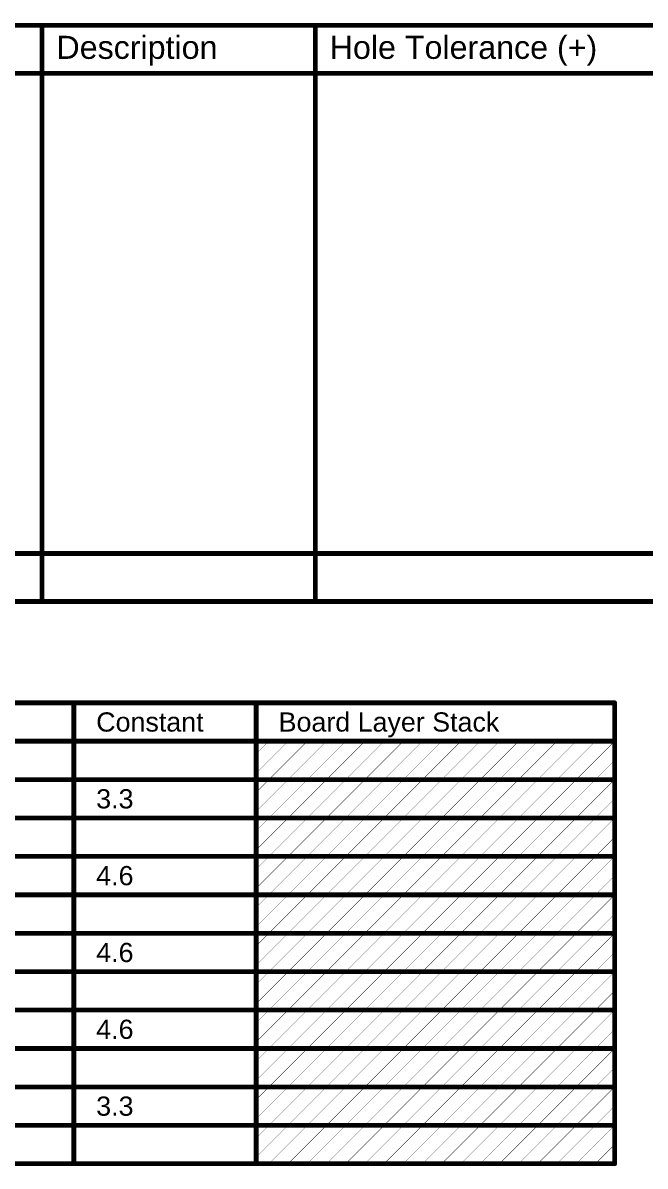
# Model space of a CAD drawing. Header units: millimetres. Extents: x -16 to 330, y -45 to 150.
# Drawn here: x 176 to 225.4, y 59.2 to 149.9 of the extents above; entities that cross this region are included whole.
import ezdxf

# ---------------------------------------------------------------- set-up
doc = ezdxf.new("R2010")
doc.units = ezdxf.units.MM
doc.layers.add('DrillDrawing', color=1, linetype='Continuous')
doc.layers.add('Mechanical3', color=76, linetype='Continuous')
doc.styles.add('Arial', font='arial.ttf', dxfattribs={"height": 0.2})

msp = doc.modelspace()

# ---------------------------------------------------------------- linework, layer by layer
at = {"layer": 'DrillDrawing', "const_width": 0.381}
for points in [[(-4.178, 149.732), (330.297, 149.732)], [(177.56, 104.012), (177.56, 149.732)], [(199.245, 104.012), (199.245, 149.732)], [(-4.178, 145.922), (330.297, 145.922)], [(-4.178, 107.822), (330.297, 107.822)], [(-4.178, 104.012), (330.297, 104.012)]]:
    msp.add_lwpolyline(points, dxfattribs=at)
at = {"layer": 'DrillDrawing', "const_width": 0.191}
for points in [[(177.465, 149.732, 1), (177.655, 149.732, 1)], [(199.15, 149.732, 1), (199.341, 149.732, 1)], [(177.465, 104.012, 1), (177.655, 104.012, 1)], [(199.15, 104.012, 1), (199.341, 104.012, 1)]]:
    msp.add_lwpolyline(points, format="xyb", close=True, dxfattribs=at)
at = {"layer": 'Mechanical3'}
for points, const_width in [([(107.709, 95.972), (222.994, 95.972)], 0.381), ([(180.08, 59.396), (180.08, 95.972)], 0.381), ([(194.554, 59.396), (194.554, 95.972)], 0.381), ([(222.994, 59.396), (222.994, 95.972)], 0.381), ([(107.709, 92.924), (222.994, 92.924)], 0.381), ([(194.554, 90.392), (197.086, 92.924)], 0.0254), ([(194.554, 91.916), (195.562, 92.924)], 0.0254), ([(195.562, 89.876), (198.61, 92.924)], 0.0254), ([(197.086, 89.876), (200.134, 92.924)], 0.0254), ([(198.61, 89.876), (201.658, 92.924)], 0.0254), ([(200.134, 89.876), (203.182, 92.924)], 0.0254), ([(201.658, 89.876), (204.706, 92.924)], 0.0254), ([(203.182, 89.876), (206.23, 92.924)], 0.0254), ([(204.706, 89.876), (207.754, 92.924)], 0.0254), ([(206.23, 89.876), (209.278, 92.924)], 0.0254), ([(207.754, 89.876), (210.802, 92.924)], 0.0254), ([(209.278, 89.876), (212.326, 92.924)], 0.0254), ([(210.802, 89.876), (213.85, 92.924)], 0.0254), ([(212.326, 89.876), (215.374, 92.924)], 0.0254), ([(213.85, 89.876), (216.898, 92.924)], 0.0254), ([(215.374, 89.876), (218.422, 92.924)], 0.0254), ([(216.898, 89.876), (219.946, 92.924)], 0.0254), ([(218.422, 89.876), (221.47, 92.924)], 0.0254), ([(219.946, 89.876), (222.994, 92.924)], 0.0254), ([(221.47, 89.876), (222.994, 91.4)], 0.0254), ([(163.574, 89.876), (180.08, 89.876)], 0.381), ([(180.08, 89.876), (194.554, 89.876)], 0.381), ([(194.554, 89.876), (222.994, 89.876)], 0.381), ([(194.554, 87.344), (197.086, 89.876)], 0.0254), ([(194.554, 88.868), (195.562, 89.876)], 0.0254), ([(195.562, 86.828), (198.61, 89.876)], 0.0254), ([(197.086, 86.828), (200.134, 89.876)], 0.0254), ([(198.61, 86.828), (201.658, 89.876)], 0.0254), ([(200.134, 86.828), (203.182, 89.876)], 0.0254), ([(201.658, 86.828), (204.706, 89.876)], 0.0254), ([(203.182, 86.828), (206.23, 89.876)], 0.0254), ([(204.706, 86.828), (207.754, 89.876)], 0.0254), ([(206.23, 86.828), (209.278, 89.876)], 0.0254), ([(207.754, 86.828), (210.802, 89.876)], 0.0254), ([(209.278, 86.828), (212.326, 89.876)], 0.0254), ([(210.802, 86.828), (213.85, 89.876)], 0.0254), ([(212.326, 86.828), (215.374, 89.876)], 0.0254), ([(213.85, 86.828), (216.898, 89.876)], 0.0254), ([(215.374, 86.828), (218.422, 89.876)], 0.0254), ([(216.898, 86.828), (219.946, 89.876)], 0.0254), ([(218.422, 86.828), (221.47, 89.876)], 0.0254), ([(219.946, 86.828), (222.994, 89.876)], 0.0254), ([(221.47, 86.828), (222.994, 88.352)], 0.0254), ([(163.574, 86.828), (180.08, 86.828)], 0.381), ([(180.08, 86.828), (194.554, 86.828)], 0.381), ([(194.554, 86.828), (222.994, 86.828)], 0.381), ([(194.554, 84.296), (197.086, 86.828)], 0.0254), ([(194.554, 85.82), (195.562, 86.828)], 0.0254), ([(195.562, 83.78), (198.61, 86.828)], 0.0254), ([(197.086, 83.78), (200.134, 86.828)], 0.0254), ([(198.61, 83.78), (201.658, 86.828)], 0.0254), ([(200.134, 83.78), (203.182, 86.828)], 0.0254), ([(201.658, 83.78), (204.706, 86.828)], 0.0254), ([(203.182, 83.78), (206.23, 86.828)], 0.0254), ([(204.706, 83.78), (207.754, 86.828)], 0.0254), ([(206.23, 83.78), (209.278, 86.828)], 0.0254), ([(207.754, 83.78), (210.802, 86.828)], 0.0254), ([(209.278, 83.78), (212.326, 86.828)], 0.0254), ([(210.802, 83.78), (213.85, 86.828)], 0.0254), ([(212.326, 83.78), (215.374, 86.828)], 0.0254), ([(213.85, 83.78), (216.898, 86.828)], 0.0254), ([(215.374, 83.78), (218.422, 86.828)], 0.0254), ([(216.898, 83.78), (219.946, 86.828)], 0.0254), ([(218.422, 83.78), (221.47, 86.828)], 0.0254), ([(219.946, 83.78), (222.994, 86.828)], 0.0254), ([(221.47, 83.78), (222.994, 85.304)], 0.0254), ([(163.574, 83.78), (180.08, 83.78)], 0.381), ([(180.08, 83.78), (194.554, 83.78)], 0.381), ([(194.554, 83.78), (222.994, 83.78)], 0.381), ([(194.554, 81.248), (197.086, 83.78)], 0.0254), ([(194.554, 82.772), (195.562, 83.78)], 0.0254), ([(195.562, 80.732), (198.61, 83.78)], 0.0254), ([(197.086, 80.732), (200.134, 83.78)], 0.0254), ([(198.61, 80.732), (201.658, 83.78)], 0.0254), ([(200.134, 80.732), (203.182, 83.78)], 0.0254), ([(201.658, 80.732), (204.706, 83.78)], 0.0254), ([(203.182, 80.732), (206.23, 83.78)], 0.0254), ([(204.706, 80.732), (207.754, 83.78)], 0.0254), ([(206.23, 80.732), (209.278, 83.78)], 0.0254), ([(207.754, 80.732), (210.802, 83.78)], 0.0254), ([(209.278, 80.732), (212.326, 83.78)], 0.0254), ([(210.802, 80.732), (213.85, 83.78)], 0.0254), ([(212.326, 80.732), (215.374, 83.78)], 0.0254), ([(213.85, 80.732), (216.898, 83.78)], 0.0254), ([(215.374, 80.732), (218.422, 83.78)], 0.0254), ([(216.898, 80.732), (219.946, 83.78)], 0.0254), ([(218.422, 80.732), (221.47, 83.78)], 0.0254), ([(219.946, 80.732), (222.994, 83.78)], 0.0254), ([(221.47, 80.732), (222.994, 82.256)], 0.0254), ([(163.574, 80.732), (180.08, 80.732)], 0.381), ([(180.08, 80.732), (194.554, 80.732)], 0.381), ([(194.554, 80.732), (222.994, 80.732)], 0.381), ([(194.554, 78.2), (197.086, 80.732)], 0.0254), ([(194.554, 79.724), (195.562, 80.732)], 0.0254), ([(195.562, 77.684), (198.61, 80.732)], 0.0254), ([(197.086, 77.684), (200.134, 80.732)], 0.0254), ([(198.61, 77.684), (201.658, 80.732)], 0.0254), ([(200.134, 77.684), (203.182, 80.732)], 0.0254), ([(201.658, 77.684), (204.706, 80.732)], 0.0254), ([(203.182, 77.684), (206.23, 80.732)], 0.0254), ([(204.706, 77.684), (207.754, 80.732)], 0.0254), ([(206.23, 77.684), (209.278, 80.732)], 0.0254), ([(207.754, 77.684), (210.802, 80.732)], 0.0254), ([(209.278, 77.684), (212.326, 80.732)], 0.0254), ([(210.802, 77.684), (213.85, 80.732)], 0.0254), ([(212.326, 77.684), (215.374, 80.732)], 0.0254), ([(213.85, 77.684), (216.898, 80.732)], 0.0254), ([(215.374, 77.684), (218.422, 80.732)], 0.0254), ([(216.898, 77.684), (219.946, 80.732)], 0.0254), ([(218.422, 77.684), (221.47, 80.732)], 0.0254), ([(219.946, 77.684), (222.994, 80.732)], 0.0254), ([(221.47, 77.684), (222.994, 79.208)], 0.0254), ([(163.574, 77.684), (180.08, 77.684)], 0.381), ([(180.08, 77.684), (194.554, 77.684)], 0.381), ([(194.554, 77.684), (222.994, 77.684)], 0.381), ([(194.554, 75.152), (197.086, 77.684)], 0.0254), ([(194.554, 76.676), (195.562, 77.684)], 0.0254), ([(195.562, 74.636), (198.61, 77.684)], 0.0254), ([(197.086, 74.636), (200.134, 77.684)], 0.0254), ([(198.61, 74.636), (201.658, 77.684)], 0.0254), ([(200.134, 74.636), (203.182, 77.684)], 0.0254), ([(201.658, 74.636), (204.706, 77.684)], 0.0254), ([(203.182, 74.636), (206.23, 77.684)], 0.0254), ([(204.706, 74.636), (207.754, 77.684)], 0.0254), ([(206.23, 74.636), (209.278, 77.684)], 0.0254), ([(207.754, 74.636), (210.802, 77.684)], 0.0254), ([(209.278, 74.636), (212.326, 77.684)], 0.0254), ([(210.802, 74.636), (213.85, 77.684)], 0.0254), ([(212.326, 74.636), (215.374, 77.684)], 0.0254), ([(213.85, 74.636), (216.898, 77.684)], 0.0254), ([(215.374, 74.636), (218.422, 77.684)], 0.0254), ([(216.898, 74.636), (219.946, 77.684)], 0.0254), ([(218.422, 74.636), (221.47, 77.684)], 0.0254), ([(219.946, 74.636), (222.994, 77.684)], 0.0254), ([(221.47, 74.636), (222.994, 76.16)], 0.0254), ([(163.574, 74.636), (180.08, 74.636)], 0.381), ([(180.08, 74.636), (194.554, 74.636)], 0.381), ([(194.554, 74.636), (222.994, 74.636)], 0.381), ([(194.554, 72.104), (197.086, 74.636)], 0.0254), ([(194.554, 73.628), (195.562, 74.636)], 0.0254), ([(195.562, 71.588), (198.61, 74.636)], 0.0254), ([(197.086, 71.588), (200.134, 74.636)], 0.0254), ([(198.61, 71.588), (201.658, 74.636)], 0.0254), ([(200.134, 71.588), (203.182, 74.636)], 0.0254), ([(201.658, 71.588), (204.706, 74.636)], 0.0254), ([(203.182, 71.588), (206.23, 74.636)], 0.0254), ([(204.706, 71.588), (207.754, 74.636)], 0.0254), ([(206.23, 71.588), (209.278, 74.636)], 0.0254), ([(207.754, 71.588), (210.802, 74.636)], 0.0254), ([(209.278, 71.588), (212.326, 74.636)], 0.0254), ([(210.802, 71.588), (213.85, 74.636)], 0.0254), ([(212.326, 71.588), (215.374, 74.636)], 0.0254), ([(213.85, 71.588), (216.898, 74.636)], 0.0254), ([(215.374, 71.588), (218.422, 74.636)], 0.0254), ([(216.898, 71.588), (219.946, 74.636)], 0.0254), ([(218.422, 71.588), (221.47, 74.636)], 0.0254), ([(219.946, 71.588), (222.994, 74.636)], 0.0254), ([(221.47, 71.588), (222.994, 73.112)], 0.0254), ([(163.574, 71.588), (180.08, 71.588)], 0.381), ([(180.08, 71.588), (194.554, 71.588)], 0.381), ([(194.554, 71.588), (222.994, 71.588)], 0.381), ([(194.554, 69.056), (197.086, 71.588)], 0.0254), ([(194.554, 70.58), (195.562, 71.588)], 0.0254), ([(195.562, 68.54), (198.61, 71.588)], 0.0254), ([(197.086, 68.54), (200.134, 71.588)], 0.0254), ([(198.61, 68.54), (201.658, 71.588)], 0.0254), ([(200.134, 68.54), (203.182, 71.588)], 0.0254), ([(201.658, 68.54), (204.706, 71.588)], 0.0254), ([(203.182, 68.54), (206.23, 71.588)], 0.0254), ([(204.706, 68.54), (207.754, 71.588)], 0.0254), ([(206.23, 68.54), (209.278, 71.588)], 0.0254), ([(207.754, 68.54), (210.802, 71.588)], 0.0254), ([(209.278, 68.54), (212.326, 71.588)], 0.0254), ([(210.802, 68.54), (213.85, 71.588)], 0.0254), ([(212.326, 68.54), (215.374, 71.588)], 0.0254), ([(213.85, 68.54), (216.898, 71.588)], 0.0254), ([(215.374, 68.54), (218.422, 71.588)], 0.0254), ([(216.898, 68.54), (219.946, 71.588)], 0.0254), ([(218.422, 68.54), (221.47, 71.588)], 0.0254), ([(219.946, 68.54), (222.994, 71.588)], 0.0254), ([(221.47, 68.54), (222.994, 70.064)], 0.0254), ([(163.574, 68.54), (180.08, 68.54)], 0.381), ([(180.08, 68.54), (194.554, 68.54)], 0.381), ([(194.554, 68.54), (222.994, 68.54)], 0.381), ([(194.554, 66.008), (197.086, 68.54)], 0.0254), ([(194.554, 67.532), (195.562, 68.54)], 0.0254), ([(195.562, 65.492), (198.61, 68.54)], 0.0254), ([(197.086, 65.492), (200.134, 68.54)], 0.0254), ([(198.61, 65.492), (201.658, 68.54)], 0.0254), ([(200.134, 65.492), (203.182, 68.54)], 0.0254), ([(201.658, 65.492), (204.706, 68.54)], 0.0254), ([(203.182, 65.492), (206.23, 68.54)], 0.0254), ([(204.706, 65.492), (207.754, 68.54)], 0.0254), ([(206.23, 65.492), (209.278, 68.54)], 0.0254), ([(207.754, 65.492), (210.802, 68.54)], 0.0254), ([(209.278, 65.492), (212.326, 68.54)], 0.0254), ([(210.802, 65.492), (213.85, 68.54)], 0.0254), ([(212.326, 65.492), (215.374, 68.54)], 0.0254), ([(213.85, 65.492), (216.898, 68.54)], 0.0254), ([(215.374, 65.492), (218.422, 68.54)], 0.0254), ([(216.898, 65.492), (219.946, 68.54)], 0.0254), ([(218.422, 65.492), (221.47, 68.54)], 0.0254), ([(219.946, 65.492), (222.994, 68.54)], 0.0254), ([(221.47, 65.492), (222.994, 67.016)], 0.0254), ([(163.574, 65.492), (180.08, 65.492)], 0.381), ([(180.08, 65.492), (194.554, 65.492)], 0.381), ([(194.554, 65.492), (222.994, 65.492)], 0.381), ([(194.554, 62.96), (197.086, 65.492)], 0.0254), ([(194.554, 64.484), (195.562, 65.492)], 0.0254), ([(195.562, 62.444), (198.61, 65.492)], 0.0254), ([(197.086, 62.444), (200.134, 65.492)], 0.0254), ([(198.61, 62.444), (201.658, 65.492)], 0.0254), ([(200.134, 62.444), (203.182, 65.492)], 0.0254), ([(201.658, 62.444), (204.706, 65.492)], 0.0254), ([(203.182, 62.444), (206.23, 65.492)], 0.0254), ([(204.706, 62.444), (207.754, 65.492)], 0.0254), ([(206.23, 62.444), (209.278, 65.492)], 0.0254), ([(207.754, 62.444), (210.802, 65.492)], 0.0254), ([(209.278, 62.444), (212.326, 65.492)], 0.0254), ([(210.802, 62.444), (213.85, 65.492)], 0.0254), ([(212.326, 62.444), (215.374, 65.492)], 0.0254), ([(213.85, 62.444), (216.898, 65.492)], 0.0254), ([(215.374, 62.444), (218.422, 65.492)], 0.0254), ([(216.898, 62.444), (219.946, 65.492)], 0.0254), ([(218.422, 62.444), (221.47, 65.492)], 0.0254), ([(219.946, 62.444), (222.994, 65.492)], 0.0254), ([(221.47, 62.444), (222.994, 63.968)], 0.0254), ([(163.574, 62.444), (180.08, 62.444)], 0.381), ([(180.08, 62.444), (194.554, 62.444)], 0.381), ([(194.554, 62.444), (222.994, 62.444)], 0.381), ([(194.554, 59.912), (197.086, 62.444)], 0.0254), ([(194.554, 61.436), (195.562, 62.444)], 0.0254), ([(195.562, 59.396), (198.61, 62.444)], 0.0254), ([(197.086, 59.396), (200.134, 62.444)], 0.0254), ([(198.61, 59.396), (201.658, 62.444)], 0.0254), ([(200.134, 59.396), (203.182, 62.444)], 0.0254), ([(201.658, 59.396), (204.706, 62.444)], 0.0254), ([(203.182, 59.396), (206.23, 62.444)], 0.0254), ([(204.706, 59.396), (207.754, 62.444)], 0.0254), ([(206.23, 59.396), (209.278, 62.444)], 0.0254), ([(207.754, 59.396), (210.802, 62.444)], 0.0254), ([(209.278, 59.396), (212.326, 62.444)], 0.0254), ([(210.802, 59.396), (213.85, 62.444)], 0.0254), ([(212.326, 59.396), (215.374, 62.444)], 0.0254), ([(213.85, 59.396), (216.898, 62.444)], 0.0254), ([(215.374, 59.396), (218.422, 62.444)], 0.0254), ([(216.898, 59.396), (219.946, 62.444)], 0.0254), ([(218.422, 59.396), (221.47, 62.444)], 0.0254), ([(219.946, 59.396), (222.994, 62.444)], 0.0254), ([(221.47, 59.396), (222.994, 60.92)], 0.0254), ([(163.574, 59.396), (180.08, 59.396)], 0.381), ([(180.08, 59.396), (194.554, 59.396)], 0.381), ([(194.554, 59.396), (222.994, 59.396)], 0.381)]:
    msp.add_lwpolyline(points, dxfattribs=dict(at, const_width=const_width))
for points, const_width in [([(179.985, 95.972, 1), (180.175, 95.972, 1)], 0.191), ([(194.459, 95.972, 1), (194.65, 95.972, 1)], 0.191), ([(222.899, 95.972, 1), (223.09, 95.972, 1)], 0.191), ([(222.899, 95.972, 1), (223.09, 95.972, 1)], 0.191), ([(195.556, 92.924, 1), (195.569, 92.924, 1)], 0.0127), ([(197.08, 92.924, 1), (197.093, 92.924, 1)], 0.0127), ([(198.604, 92.924, 1), (198.617, 92.924, 1)], 0.0127), ([(200.128, 92.924, 1), (200.141, 92.924, 1)], 0.0127), ([(201.652, 92.924, 1), (201.665, 92.924, 1)], 0.0127), ([(203.176, 92.924, 1), (203.189, 92.924, 1)], 0.0127), ([(204.7, 92.924, 1), (204.713, 92.924, 1)], 0.0127), ([(206.224, 92.924, 1), (206.237, 92.924, 1)], 0.0127), ([(207.748, 92.924, 1), (207.761, 92.924, 1)], 0.0127), ([(209.272, 92.924, 1), (209.285, 92.924, 1)], 0.0127), ([(210.796, 92.924, 1), (210.809, 92.924, 1)], 0.0127), ([(212.32, 92.924, 1), (212.333, 92.924, 1)], 0.0127), ([(213.844, 92.924, 1), (213.857, 92.924, 1)], 0.0127), ([(215.368, 92.924, 1), (215.381, 92.924, 1)], 0.0127), ([(216.892, 92.924, 1), (216.905, 92.924, 1)], 0.0127), ([(218.416, 92.924, 1), (218.429, 92.924, 1)], 0.0127), ([(219.94, 92.924, 1), (219.953, 92.924, 1)], 0.0127), ([(221.464, 92.924, 1), (221.477, 92.924, 1)], 0.0127), ([(222.899, 92.924, 1), (223.09, 92.924, 1)], 0.191), ([(222.988, 92.924, 1), (223.001, 92.924, 1)], 0.0127), ([(194.548, 91.916, 1), (194.561, 91.916, 1)], 0.0127), ([(222.988, 91.4, 1), (223.001, 91.4, 1)], 0.0127), ([(179.985, 89.876, 1), (180.175, 89.876, 1)], 0.191), ([(179.985, 89.876, 1), (180.175, 89.876, 1)], 0.191), ([(194.459, 89.876, 1), (194.65, 89.876, 1)], 0.191), ([(194.459, 89.876, 1), (194.65, 89.876, 1)], 0.191), ([(194.548, 90.392, 1), (194.561, 90.392, 1)], 0.0127), ([(195.556, 89.876, 1), (195.569, 89.876, 1)], 0.0127), ([(195.556, 89.876, 1), (195.569, 89.876, 1)], 0.0127), ([(197.08, 89.876, 1), (197.093, 89.876, 1)], 0.0127), ([(197.08, 89.876, 1), (197.093, 89.876, 1)], 0.0127), ([(198.604, 89.876, 1), (198.617, 89.876, 1)], 0.0127), ([(198.604, 89.876, 1), (198.617, 89.876, 1)], 0.0127), ([(200.128, 89.876, 1), (200.141, 89.876, 1)], 0.0127), ([(200.128, 89.876, 1), (200.141, 89.876, 1)], 0.0127), ([(201.652, 89.876, 1), (201.665, 89.876, 1)], 0.0127), ([(201.652, 89.876, 1), (201.665, 89.876, 1)], 0.0127), ([(203.176, 89.876, 1), (203.189, 89.876, 1)], 0.0127), ([(203.176, 89.876, 1), (203.189, 89.876, 1)], 0.0127), ([(204.7, 89.876, 1), (204.713, 89.876, 1)], 0.0127), ([(204.7, 89.876, 1), (204.713, 89.876, 1)], 0.0127), ([(206.224, 89.876, 1), (206.237, 89.876, 1)], 0.0127), ([(206.224, 89.876, 1), (206.237, 89.876, 1)], 0.0127), ([(207.748, 89.876, 1), (207.761, 89.876, 1)], 0.0127), ([(207.748, 89.876, 1), (207.761, 89.876, 1)], 0.0127), ([(209.272, 89.876, 1), (209.285, 89.876, 1)], 0.0127), ([(209.272, 89.876, 1), (209.285, 89.876, 1)], 0.0127), ([(210.796, 89.876, 1), (210.809, 89.876, 1)], 0.0127), ([(210.796, 89.876, 1), (210.809, 89.876, 1)], 0.0127), ([(212.32, 89.876, 1), (212.333, 89.876, 1)], 0.0127), ([(212.32, 89.876, 1), (212.333, 89.876, 1)], 0.0127), ([(213.844, 89.876, 1), (213.857, 89.876, 1)], 0.0127), ([(213.844, 89.876, 1), (213.857, 89.876, 1)], 0.0127), ([(215.368, 89.876, 1), (215.381, 89.876, 1)], 0.0127), ([(215.368, 89.876, 1), (215.381, 89.876, 1)], 0.0127), ([(216.892, 89.876, 1), (216.905, 89.876, 1)], 0.0127), ([(216.892, 89.876, 1), (216.905, 89.876, 1)], 0.0127), ([(218.416, 89.876, 1), (218.429, 89.876, 1)], 0.0127), ([(218.416, 89.876, 1), (218.429, 89.876, 1)], 0.0127), ([(219.94, 89.876, 1), (219.953, 89.876, 1)], 0.0127), ([(219.94, 89.876, 1), (219.953, 89.876, 1)], 0.0127), ([(221.464, 89.876, 1), (221.477, 89.876, 1)], 0.0127), ([(221.464, 89.876, 1), (221.477, 89.876, 1)], 0.0127), ([(222.899, 89.876, 1), (223.09, 89.876, 1)], 0.191), ([(222.988, 89.876, 1), (223.001, 89.876, 1)], 0.0127), ([(194.548, 88.868, 1), (194.561, 88.868, 1)], 0.0127), ([(222.988, 88.352, 1), (223.001, 88.352, 1)], 0.0127), ([(194.548, 87.344, 1), (194.561, 87.344, 1)], 0.0127), ([(179.985, 86.828, 1), (180.175, 86.828, 1)], 0.191), ([(179.985, 86.828, 1), (180.175, 86.828, 1)], 0.191), ([(194.459, 86.828, 1), (194.65, 86.828, 1)], 0.191), ([(194.459, 86.828, 1), (194.65, 86.828, 1)], 0.191), ([(195.556, 86.828, 1), (195.569, 86.828, 1)], 0.0127), ([(195.556, 86.828, 1), (195.569, 86.828, 1)], 0.0127), ([(197.08, 86.828, 1), (197.093, 86.828, 1)], 0.0127), ([(197.08, 86.828, 1), (197.093, 86.828, 1)], 0.0127), ([(198.604, 86.828, 1), (198.617, 86.828, 1)], 0.0127), ([(198.604, 86.828, 1), (198.617, 86.828, 1)], 0.0127), ([(200.128, 86.828, 1), (200.141, 86.828, 1)], 0.0127), ([(200.128, 86.828, 1), (200.141, 86.828, 1)], 0.0127), ([(201.652, 86.828, 1), (201.665, 86.828, 1)], 0.0127), ([(201.652, 86.828, 1), (201.665, 86.828, 1)], 0.0127), ([(203.176, 86.828, 1), (203.189, 86.828, 1)], 0.0127), ([(203.176, 86.828, 1), (203.189, 86.828, 1)], 0.0127), ([(204.7, 86.828, 1), (204.713, 86.828, 1)], 0.0127), ([(204.7, 86.828, 1), (204.713, 86.828, 1)], 0.0127), ([(206.224, 86.828, 1), (206.237, 86.828, 1)], 0.0127), ([(206.224, 86.828, 1), (206.237, 86.828, 1)], 0.0127), ([(207.748, 86.828, 1), (207.761, 86.828, 1)], 0.0127), ([(207.748, 86.828, 1), (207.761, 86.828, 1)], 0.0127), ([(209.272, 86.828, 1), (209.285, 86.828, 1)], 0.0127), ([(209.272, 86.828, 1), (209.285, 86.828, 1)], 0.0127), ([(210.796, 86.828, 1), (210.809, 86.828, 1)], 0.0127), ([(210.796, 86.828, 1), (210.809, 86.828, 1)], 0.0127), ([(212.32, 86.828, 1), (212.333, 86.828, 1)], 0.0127), ([(212.32, 86.828, 1), (212.333, 86.828, 1)], 0.0127), ([(213.844, 86.828, 1), (213.857, 86.828, 1)], 0.0127), ([(213.844, 86.828, 1), (213.857, 86.828, 1)], 0.0127), ([(215.368, 86.828, 1), (215.381, 86.828, 1)], 0.0127), ([(215.368, 86.828, 1), (215.381, 86.828, 1)], 0.0127), ([(216.892, 86.828, 1), (216.905, 86.828, 1)], 0.0127), ([(216.892, 86.828, 1), (216.905, 86.828, 1)], 0.0127), ([(218.416, 86.828, 1), (218.429, 86.828, 1)], 0.0127), ([(218.416, 86.828, 1), (218.429, 86.828, 1)], 0.0127), ([(219.94, 86.828, 1), (219.953, 86.828, 1)], 0.0127), ([(219.94, 86.828, 1), (219.953, 86.828, 1)], 0.0127), ([(221.464, 86.828, 1), (221.477, 86.828, 1)], 0.0127), ([(221.464, 86.828, 1), (221.477, 86.828, 1)], 0.0127), ([(222.899, 86.828, 1), (223.09, 86.828, 1)], 0.191), ([(222.988, 86.828, 1), (223.001, 86.828, 1)], 0.0127), ([(194.548, 85.82, 1), (194.561, 85.82, 1)], 0.0127), ([(222.988, 85.304, 1), (223.001, 85.304, 1)], 0.0127), ([(179.985, 83.78, 1), (180.175, 83.78, 1)], 0.191), ([(179.985, 83.78, 1), (180.175, 83.78, 1)], 0.191), ([(194.459, 83.78, 1), (194.65, 83.78, 1)], 0.191), ([(194.459, 83.78, 1), (194.65, 83.78, 1)], 0.191), ([(194.548, 84.296, 1), (194.561, 84.296, 1)], 0.0127), ([(195.556, 83.78, 1), (195.569, 83.78, 1)], 0.0127), ([(195.556, 83.78, 1), (195.569, 83.78, 1)], 0.0127), ([(197.08, 83.78, 1), (197.093, 83.78, 1)], 0.0127), ([(197.08, 83.78, 1), (197.093, 83.78, 1)], 0.0127), ([(198.604, 83.78, 1), (198.617, 83.78, 1)], 0.0127), ([(198.604, 83.78, 1), (198.617, 83.78, 1)], 0.0127), ([(200.128, 83.78, 1), (200.141, 83.78, 1)], 0.0127), ([(200.128, 83.78, 1), (200.141, 83.78, 1)], 0.0127), ([(201.652, 83.78, 1), (201.665, 83.78, 1)], 0.0127), ([(201.652, 83.78, 1), (201.665, 83.78, 1)], 0.0127), ([(203.176, 83.78, 1), (203.189, 83.78, 1)], 0.0127), ([(203.176, 83.78, 1), (203.189, 83.78, 1)], 0.0127), ([(204.7, 83.78, 1), (204.713, 83.78, 1)], 0.0127), ([(204.7, 83.78, 1), (204.713, 83.78, 1)], 0.0127), ([(206.224, 83.78, 1), (206.237, 83.78, 1)], 0.0127), ([(206.224, 83.78, 1), (206.237, 83.78, 1)], 0.0127), ([(207.748, 83.78, 1), (207.761, 83.78, 1)], 0.0127), ([(207.748, 83.78, 1), (207.761, 83.78, 1)], 0.0127), ([(209.272, 83.78, 1), (209.285, 83.78, 1)], 0.0127), ([(209.272, 83.78, 1), (209.285, 83.78, 1)], 0.0127), ([(210.796, 83.78, 1), (210.809, 83.78, 1)], 0.0127), ([(210.796, 83.78, 1), (210.809, 83.78, 1)], 0.0127), ([(212.32, 83.78, 1), (212.333, 83.78, 1)], 0.0127), ([(212.32, 83.78, 1), (212.333, 83.78, 1)], 0.0127), ([(213.844, 83.78, 1), (213.857, 83.78, 1)], 0.0127), ([(213.844, 83.78, 1), (213.857, 83.78, 1)], 0.0127), ([(215.368, 83.78, 1), (215.381, 83.78, 1)], 0.0127), ([(215.368, 83.78, 1), (215.381, 83.78, 1)], 0.0127), ([(216.892, 83.78, 1), (216.905, 83.78, 1)], 0.0127), ([(216.892, 83.78, 1), (216.905, 83.78, 1)], 0.0127), ([(218.416, 83.78, 1), (218.429, 83.78, 1)], 0.0127), ([(218.416, 83.78, 1), (218.429, 83.78, 1)], 0.0127), ([(219.94, 83.78, 1), (219.953, 83.78, 1)], 0.0127), ([(219.94, 83.78, 1), (219.953, 83.78, 1)], 0.0127), ([(221.464, 83.78, 1), (221.477, 83.78, 1)], 0.0127), ([(221.464, 83.78, 1), (221.477, 83.78, 1)], 0.0127), ([(222.899, 83.78, 1), (223.09, 83.78, 1)], 0.191), ([(222.988, 83.78, 1), (223.001, 83.78, 1)], 0.0127), ([(194.548, 82.772, 1), (194.561, 82.772, 1)], 0.0127), ([(222.988, 82.256, 1), (223.001, 82.256, 1)], 0.0127), ([(179.985, 80.732, 1), (180.175, 80.732, 1)], 0.191), ([(179.985, 80.732, 1), (180.175, 80.732, 1)], 0.191), ([(194.459, 80.732, 1), (194.65, 80.732, 1)], 0.191), ([(194.459, 80.732, 1), (194.65, 80.732, 1)], 0.191), ([(194.548, 81.248, 1), (194.561, 81.248, 1)], 0.0127), ([(195.556, 80.732, 1), (195.569, 80.732, 1)], 0.0127), ([(195.556, 80.732, 1), (195.569, 80.732, 1)], 0.0127), ([(197.08, 80.732, 1), (197.093, 80.732, 1)], 0.0127), ([(197.08, 80.732, 1), (197.093, 80.732, 1)], 0.0127), ([(198.604, 80.732, 1), (198.617, 80.732, 1)], 0.0127), ([(198.604, 80.732, 1), (198.617, 80.732, 1)], 0.0127), ([(200.128, 80.732, 1), (200.141, 80.732, 1)], 0.0127), ([(200.128, 80.732, 1), (200.141, 80.732, 1)], 0.0127), ([(201.652, 80.732, 1), (201.665, 80.732, 1)], 0.0127), ([(201.652, 80.732, 1), (201.665, 80.732, 1)], 0.0127), ([(203.176, 80.732, 1), (203.189, 80.732, 1)], 0.0127), ([(203.176, 80.732, 1), (203.189, 80.732, 1)], 0.0127), ([(204.7, 80.732, 1), (204.713, 80.732, 1)], 0.0127), ([(204.7, 80.732, 1), (204.713, 80.732, 1)], 0.0127), ([(206.224, 80.732, 1), (206.237, 80.732, 1)], 0.0127), ([(206.224, 80.732, 1), (206.237, 80.732, 1)], 0.0127), ([(207.748, 80.732, 1), (207.761, 80.732, 1)], 0.0127), ([(207.748, 80.732, 1), (207.761, 80.732, 1)], 0.0127), ([(209.272, 80.732, 1), (209.285, 80.732, 1)], 0.0127), ([(209.272, 80.732, 1), (209.285, 80.732, 1)], 0.0127), ([(210.796, 80.732, 1), (210.809, 80.732, 1)], 0.0127), ([(210.796, 80.732, 1), (210.809, 80.732, 1)], 0.0127), ([(212.32, 80.732, 1), (212.333, 80.732, 1)], 0.0127), ([(212.32, 80.732, 1), (212.333, 80.732, 1)], 0.0127), ([(213.844, 80.732, 1), (213.857, 80.732, 1)], 0.0127), ([(213.844, 80.732, 1), (213.857, 80.732, 1)], 0.0127), ([(215.368, 80.732, 1), (215.381, 80.732, 1)], 0.0127), ([(215.368, 80.732, 1), (215.381, 80.732, 1)], 0.0127), ([(216.892, 80.732, 1), (216.905, 80.732, 1)], 0.0127), ([(216.892, 80.732, 1), (216.905, 80.732, 1)], 0.0127), ([(218.416, 80.732, 1), (218.429, 80.732, 1)], 0.0127), ([(218.416, 80.732, 1), (218.429, 80.732, 1)], 0.0127), ([(219.94, 80.732, 1), (219.953, 80.732, 1)], 0.0127), ([(219.94, 80.732, 1), (219.953, 80.732, 1)], 0.0127), ([(221.464, 80.732, 1), (221.477, 80.732, 1)], 0.0127), ([(221.464, 80.732, 1), (221.477, 80.732, 1)], 0.0127), ([(222.899, 80.732, 1), (223.09, 80.732, 1)], 0.191), ([(222.988, 80.732, 1), (223.001, 80.732, 1)], 0.0127), ([(194.548, 79.724, 1), (194.561, 79.724, 1)], 0.0127), ([(222.988, 79.208, 1), (223.001, 79.208, 1)], 0.0127), ([(194.548, 78.2, 1), (194.561, 78.2, 1)], 0.0127), ([(179.985, 77.684, 1), (180.175, 77.684, 1)], 0.191), ([(179.985, 77.684, 1), (180.175, 77.684, 1)], 0.191), ([(194.459, 77.684, 1), (194.65, 77.684, 1)], 0.191), ([(194.459, 77.684, 1), (194.65, 77.684, 1)], 0.191), ([(195.556, 77.684, 1), (195.569, 77.684, 1)], 0.0127), ([(195.556, 77.684, 1), (195.569, 77.684, 1)], 0.0127), ([(197.08, 77.684, 1), (197.093, 77.684, 1)], 0.0127), ([(197.08, 77.684, 1), (197.093, 77.684, 1)], 0.0127), ([(198.604, 77.684, 1), (198.617, 77.684, 1)], 0.0127), ([(198.604, 77.684, 1), (198.617, 77.684, 1)], 0.0127), ([(200.128, 77.684, 1), (200.141, 77.684, 1)], 0.0127), ([(200.128, 77.684, 1), (200.141, 77.684, 1)], 0.0127), ([(201.652, 77.684, 1), (201.665, 77.684, 1)], 0.0127), ([(201.652, 77.684, 1), (201.665, 77.684, 1)], 0.0127), ([(203.176, 77.684, 1), (203.189, 77.684, 1)], 0.0127), ([(203.176, 77.684, 1), (203.189, 77.684, 1)], 0.0127), ([(204.7, 77.684, 1), (204.713, 77.684, 1)], 0.0127), ([(204.7, 77.684, 1), (204.713, 77.684, 1)], 0.0127), ([(206.224, 77.684, 1), (206.237, 77.684, 1)], 0.0127), ([(206.224, 77.684, 1), (206.237, 77.684, 1)], 0.0127), ([(207.748, 77.684, 1), (207.761, 77.684, 1)], 0.0127), ([(207.748, 77.684, 1), (207.761, 77.684, 1)], 0.0127), ([(209.272, 77.684, 1), (209.285, 77.684, 1)], 0.0127), ([(209.272, 77.684, 1), (209.285, 77.684, 1)], 0.0127), ([(210.796, 77.684, 1), (210.809, 77.684, 1)], 0.0127), ([(210.796, 77.684, 1), (210.809, 77.684, 1)], 0.0127), ([(212.32, 77.684, 1), (212.333, 77.684, 1)], 0.0127), ([(212.32, 77.684, 1), (212.333, 77.684, 1)], 0.0127), ([(213.844, 77.684, 1), (213.857, 77.684, 1)], 0.0127), ([(213.844, 77.684, 1), (213.857, 77.684, 1)], 0.0127), ([(215.368, 77.684, 1), (215.381, 77.684, 1)], 0.0127), ([(215.368, 77.684, 1), (215.381, 77.684, 1)], 0.0127), ([(216.892, 77.684, 1), (216.905, 77.684, 1)], 0.0127), ([(216.892, 77.684, 1), (216.905, 77.684, 1)], 0.0127), ([(218.416, 77.684, 1), (218.429, 77.684, 1)], 0.0127), ([(218.416, 77.684, 1), (218.429, 77.684, 1)], 0.0127), ([(219.94, 77.684, 1), (219.953, 77.684, 1)], 0.0127), ([(219.94, 77.684, 1), (219.953, 77.684, 1)], 0.0127), ([(221.464, 77.684, 1), (221.477, 77.684, 1)], 0.0127), ([(221.464, 77.684, 1), (221.477, 77.684, 1)], 0.0127), ([(222.899, 77.684, 1), (223.09, 77.684, 1)], 0.191), ([(222.988, 77.684, 1), (223.001, 77.684, 1)], 0.0127), ([(194.548, 76.676, 1), (194.561, 76.676, 1)], 0.0127), ([(222.988, 76.16, 1), (223.001, 76.16, 1)], 0.0127), ([(179.985, 74.636, 1), (180.175, 74.636, 1)], 0.191), ([(179.985, 74.636, 1), (180.175, 74.636, 1)], 0.191), ([(194.459, 74.636, 1), (194.65, 74.636, 1)], 0.191), ([(194.459, 74.636, 1), (194.65, 74.636, 1)], 0.191), ([(194.548, 75.152, 1), (194.561, 75.152, 1)], 0.0127), ([(195.556, 74.636, 1), (195.569, 74.636, 1)], 0.0127), ([(195.556, 74.636, 1), (195.569, 74.636, 1)], 0.0127), ([(197.08, 74.636, 1), (197.093, 74.636, 1)], 0.0127), ([(197.08, 74.636, 1), (197.093, 74.636, 1)], 0.0127), ([(198.604, 74.636, 1), (198.617, 74.636, 1)], 0.0127), ([(198.604, 74.636, 1), (198.617, 74.636, 1)], 0.0127), ([(200.128, 74.636, 1), (200.141, 74.636, 1)], 0.0127), ([(200.128, 74.636, 1), (200.141, 74.636, 1)], 0.0127), ([(201.652, 74.636, 1), (201.665, 74.636, 1)], 0.0127), ([(201.652, 74.636, 1), (201.665, 74.636, 1)], 0.0127), ([(203.176, 74.636, 1), (203.189, 74.636, 1)], 0.0127), ([(203.176, 74.636, 1), (203.189, 74.636, 1)], 0.0127), ([(204.7, 74.636, 1), (204.713, 74.636, 1)], 0.0127), ([(204.7, 74.636, 1), (204.713, 74.636, 1)], 0.0127), ([(206.224, 74.636, 1), (206.237, 74.636, 1)], 0.0127), ([(206.224, 74.636, 1), (206.237, 74.636, 1)], 0.0127), ([(207.748, 74.636, 1), (207.761, 74.636, 1)], 0.0127), ([(207.748, 74.636, 1), (207.761, 74.636, 1)], 0.0127), ([(209.272, 74.636, 1), (209.285, 74.636, 1)], 0.0127), ([(209.272, 74.636, 1), (209.285, 74.636, 1)], 0.0127), ([(210.796, 74.636, 1), (210.809, 74.636, 1)], 0.0127), ([(210.796, 74.636, 1), (210.809, 74.636, 1)], 0.0127), ([(212.32, 74.636, 1), (212.333, 74.636, 1)], 0.0127), ([(212.32, 74.636, 1), (212.333, 74.636, 1)], 0.0127), ([(213.844, 74.636, 1), (213.857, 74.636, 1)], 0.0127), ([(213.844, 74.636, 1), (213.857, 74.636, 1)], 0.0127), ([(215.368, 74.636, 1), (215.381, 74.636, 1)], 0.0127), ([(215.368, 74.636, 1), (215.381, 74.636, 1)], 0.0127), ([(216.892, 74.636, 1), (216.905, 74.636, 1)], 0.0127), ([(216.892, 74.636, 1), (216.905, 74.636, 1)], 0.0127), ([(218.416, 74.636, 1), (218.429, 74.636, 1)], 0.0127), ([(218.416, 74.636, 1), (218.429, 74.636, 1)], 0.0127), ([(219.94, 74.636, 1), (219.953, 74.636, 1)], 0.0127), ([(219.94, 74.636, 1), (219.953, 74.636, 1)], 0.0127), ([(221.464, 74.636, 1), (221.477, 74.636, 1)], 0.0127), ([(221.464, 74.636, 1), (221.477, 74.636, 1)], 0.0127), ([(222.899, 74.636, 1), (223.09, 74.636, 1)], 0.191), ([(222.988, 74.636, 1), (223.001, 74.636, 1)], 0.0127), ([(194.548, 73.628, 1), (194.561, 73.628, 1)], 0.0127), ([(222.988, 73.112, 1), (223.001, 73.112, 1)], 0.0127), ([(179.985, 71.588, 1), (180.175, 71.588, 1)], 0.191), ([(179.985, 71.588, 1), (180.175, 71.588, 1)], 0.191), ([(194.459, 71.588, 1), (194.65, 71.588, 1)], 0.191), ([(194.459, 71.588, 1), (194.65, 71.588, 1)], 0.191), ([(194.548, 72.104, 1), (194.561, 72.104, 1)], 0.0127), ([(222.899, 71.588, 1), (223.09, 71.588, 1)], 0.191), ([(195.556, 71.588, 1), (195.569, 71.588, 1)], 0.0127), ([(195.556, 71.588, 1), (195.569, 71.588, 1)], 0.0127), ([(197.08, 71.588, 1), (197.093, 71.588, 1)], 0.0127), ([(197.08, 71.588, 1), (197.093, 71.588, 1)], 0.0127), ([(198.604, 71.588, 1), (198.617, 71.588, 1)], 0.0127), ([(198.604, 71.588, 1), (198.617, 71.588, 1)], 0.0127), ([(200.128, 71.588, 1), (200.141, 71.588, 1)], 0.0127), ([(200.128, 71.588, 1), (200.141, 71.588, 1)], 0.0127), ([(201.652, 71.588, 1), (201.665, 71.588, 1)], 0.0127), ([(201.652, 71.588, 1), (201.665, 71.588, 1)], 0.0127), ([(203.176, 71.588, 1), (203.189, 71.588, 1)], 0.0127), ([(203.176, 71.588, 1), (203.189, 71.588, 1)], 0.0127), ([(204.7, 71.588, 1), (204.713, 71.588, 1)], 0.0127), ([(204.7, 71.588, 1), (204.713, 71.588, 1)], 0.0127), ([(206.224, 71.588, 1), (206.237, 71.588, 1)], 0.0127), ([(206.224, 71.588, 1), (206.237, 71.588, 1)], 0.0127), ([(207.748, 71.588, 1), (207.761, 71.588, 1)], 0.0127), ([(207.748, 71.588, 1), (207.761, 71.588, 1)], 0.0127), ([(209.272, 71.588, 1), (209.285, 71.588, 1)], 0.0127), ([(209.272, 71.588, 1), (209.285, 71.588, 1)], 0.0127), ([(210.796, 71.588, 1), (210.809, 71.588, 1)], 0.0127), ([(210.796, 71.588, 1), (210.809, 71.588, 1)], 0.0127), ([(212.32, 71.588, 1), (212.333, 71.588, 1)], 0.0127), ([(212.32, 71.588, 1), (212.333, 71.588, 1)], 0.0127), ([(213.844, 71.588, 1), (213.857, 71.588, 1)], 0.0127), ([(213.844, 71.588, 1), (213.857, 71.588, 1)], 0.0127), ([(215.368, 71.588, 1), (215.381, 71.588, 1)], 0.0127), ([(215.368, 71.588, 1), (215.381, 71.588, 1)], 0.0127), ([(216.892, 71.588, 1), (216.905, 71.588, 1)], 0.0127), ([(216.892, 71.588, 1), (216.905, 71.588, 1)], 0.0127), ([(218.416, 71.588, 1), (218.429, 71.588, 1)], 0.0127), ([(218.416, 71.588, 1), (218.429, 71.588, 1)], 0.0127), ([(219.94, 71.588, 1), (219.953, 71.588, 1)], 0.0127), ([(219.94, 71.588, 1), (219.953, 71.588, 1)], 0.0127), ([(221.464, 71.588, 1), (221.477, 71.588, 1)], 0.0127), ([(221.464, 71.588, 1), (221.477, 71.588, 1)], 0.0127), ([(222.988, 71.588, 1), (223.001, 71.588, 1)], 0.0127), ([(194.548, 70.58, 1), (194.561, 70.58, 1)], 0.0127), ([(222.988, 70.064, 1), (223.001, 70.064, 1)], 0.0127), ([(194.548, 69.056, 1), (194.561, 69.056, 1)], 0.0127), ([(179.985, 68.54, 1), (180.175, 68.54, 1)], 0.191), ([(179.985, 68.54, 1), (180.175, 68.54, 1)], 0.191), ([(194.459, 68.54, 1), (194.65, 68.54, 1)], 0.191), ([(194.459, 68.54, 1), (194.65, 68.54, 1)], 0.191), ([(195.556, 68.54, 1), (195.569, 68.54, 1)], 0.0127), ([(195.556, 68.54, 1), (195.569, 68.54, 1)], 0.0127), ([(197.08, 68.54, 1), (197.093, 68.54, 1)], 0.0127), ([(197.08, 68.54, 1), (197.093, 68.54, 1)], 0.0127), ([(198.604, 68.54, 1), (198.617, 68.54, 1)], 0.0127), ([(198.604, 68.54, 1), (198.617, 68.54, 1)], 0.0127), ([(200.128, 68.54, 1), (200.141, 68.54, 1)], 0.0127), ([(200.128, 68.54, 1), (200.141, 68.54, 1)], 0.0127), ([(201.652, 68.54, 1), (201.665, 68.54, 1)], 0.0127), ([(201.652, 68.54, 1), (201.665, 68.54, 1)], 0.0127), ([(203.176, 68.54, 1), (203.189, 68.54, 1)], 0.0127), ([(203.176, 68.54, 1), (203.189, 68.54, 1)], 0.0127), ([(204.7, 68.54, 1), (204.713, 68.54, 1)], 0.0127), ([(204.7, 68.54, 1), (204.713, 68.54, 1)], 0.0127), ([(206.224, 68.54, 1), (206.237, 68.54, 1)], 0.0127), ([(206.224, 68.54, 1), (206.237, 68.54, 1)], 0.0127), ([(207.748, 68.54, 1), (207.761, 68.54, 1)], 0.0127), ([(207.748, 68.54, 1), (207.761, 68.54, 1)], 0.0127), ([(209.272, 68.54, 1), (209.285, 68.54, 1)], 0.0127), ([(209.272, 68.54, 1), (209.285, 68.54, 1)], 0.0127), ([(210.796, 68.54, 1), (210.809, 68.54, 1)], 0.0127), ([(210.796, 68.54, 1), (210.809, 68.54, 1)], 0.0127), ([(212.32, 68.54, 1), (212.333, 68.54, 1)], 0.0127), ([(212.32, 68.54, 1), (212.333, 68.54, 1)], 0.0127), ([(213.844, 68.54, 1), (213.857, 68.54, 1)], 0.0127), ([(213.844, 68.54, 1), (213.857, 68.54, 1)], 0.0127), ([(215.368, 68.54, 1), (215.381, 68.54, 1)], 0.0127), ([(215.368, 68.54, 1), (215.381, 68.54, 1)], 0.0127), ([(216.892, 68.54, 1), (216.905, 68.54, 1)], 0.0127), ([(216.892, 68.54, 1), (216.905, 68.54, 1)], 0.0127), ([(218.416, 68.54, 1), (218.429, 68.54, 1)], 0.0127), ([(218.416, 68.54, 1), (218.429, 68.54, 1)], 0.0127), ([(219.94, 68.54, 1), (219.953, 68.54, 1)], 0.0127), ([(219.94, 68.54, 1), (219.953, 68.54, 1)], 0.0127), ([(221.464, 68.54, 1), (221.477, 68.54, 1)], 0.0127), ([(221.464, 68.54, 1), (221.477, 68.54, 1)], 0.0127), ([(222.899, 68.54, 1), (223.09, 68.54, 1)], 0.191), ([(222.988, 68.54, 1), (223.001, 68.54, 1)], 0.0127), ([(194.548, 67.532, 1), (194.561, 67.532, 1)], 0.0127), ([(222.988, 67.016, 1), (223.001, 67.016, 1)], 0.0127), ([(179.985, 65.492, 1), (180.175, 65.492, 1)], 0.191), ([(179.985, 65.492, 1), (180.175, 65.492, 1)], 0.191), ([(194.459, 65.492, 1), (194.65, 65.492, 1)], 0.191), ([(194.459, 65.492, 1), (194.65, 65.492, 1)], 0.191), ([(194.548, 66.008, 1), (194.561, 66.008, 1)], 0.0127), ([(195.556, 65.492, 1), (195.569, 65.492, 1)], 0.0127), ([(195.556, 65.492, 1), (195.569, 65.492, 1)], 0.0127), ([(197.08, 65.492, 1), (197.093, 65.492, 1)], 0.0127), ([(197.08, 65.492, 1), (197.093, 65.492, 1)], 0.0127), ([(198.604, 65.492, 1), (198.617, 65.492, 1)], 0.0127), ([(198.604, 65.492, 1), (198.617, 65.492, 1)], 0.0127), ([(200.128, 65.492, 1), (200.141, 65.492, 1)], 0.0127), ([(200.128, 65.492, 1), (200.141, 65.492, 1)], 0.0127), ([(201.652, 65.492, 1), (201.665, 65.492, 1)], 0.0127), ([(201.652, 65.492, 1), (201.665, 65.492, 1)], 0.0127), ([(203.176, 65.492, 1), (203.189, 65.492, 1)], 0.0127), ([(203.176, 65.492, 1), (203.189, 65.492, 1)], 0.0127), ([(204.7, 65.492, 1), (204.713, 65.492, 1)], 0.0127), ([(204.7, 65.492, 1), (204.713, 65.492, 1)], 0.0127), ([(206.224, 65.492, 1), (206.237, 65.492, 1)], 0.0127), ([(206.224, 65.492, 1), (206.237, 65.492, 1)], 0.0127), ([(207.748, 65.492, 1), (207.761, 65.492, 1)], 0.0127), ([(207.748, 65.492, 1), (207.761, 65.492, 1)], 0.0127), ([(209.272, 65.492, 1), (209.285, 65.492, 1)], 0.0127), ([(209.272, 65.492, 1), (209.285, 65.492, 1)], 0.0127), ([(210.796, 65.492, 1), (210.809, 65.492, 1)], 0.0127), ([(210.796, 65.492, 1), (210.809, 65.492, 1)], 0.0127), ([(212.32, 65.492, 1), (212.333, 65.492, 1)], 0.0127), ([(212.32, 65.492, 1), (212.333, 65.492, 1)], 0.0127), ([(213.844, 65.492, 1), (213.857, 65.492, 1)], 0.0127), ([(213.844, 65.492, 1), (213.857, 65.492, 1)], 0.0127), ([(215.368, 65.492, 1), (215.381, 65.492, 1)], 0.0127), ([(215.368, 65.492, 1), (215.381, 65.492, 1)], 0.0127), ([(216.892, 65.492, 1), (216.905, 65.492, 1)], 0.0127), ([(216.892, 65.492, 1), (216.905, 65.492, 1)], 0.0127), ([(218.416, 65.492, 1), (218.429, 65.492, 1)], 0.0127), ([(218.416, 65.492, 1), (218.429, 65.492, 1)], 0.0127), ([(219.94, 65.492, 1), (219.953, 65.492, 1)], 0.0127), ([(219.94, 65.492, 1), (219.953, 65.492, 1)], 0.0127), ([(221.464, 65.492, 1), (221.477, 65.492, 1)], 0.0127), ([(221.464, 65.492, 1), (221.477, 65.492, 1)], 0.0127), ([(222.899, 65.492, 1), (223.09, 65.492, 1)], 0.191), ([(222.988, 65.492, 1), (223.001, 65.492, 1)], 0.0127), ([(194.548, 64.484, 1), (194.561, 64.484, 1)], 0.0127), ([(222.988, 63.968, 1), (223.001, 63.968, 1)], 0.0127), ([(179.985, 62.444, 1), (180.175, 62.444, 1)], 0.191), ([(179.985, 62.444, 1), (180.175, 62.444, 1)], 0.191), ([(194.459, 62.444, 1), (194.65, 62.444, 1)], 0.191), ([(194.459, 62.444, 1), (194.65, 62.444, 1)], 0.191), ([(194.548, 62.96, 1), (194.561, 62.96, 1)], 0.0127), ([(222.899, 62.444, 1), (223.09, 62.444, 1)], 0.191), ([(195.556, 62.444, 1), (195.569, 62.444, 1)], 0.0127), ([(195.556, 62.444, 1), (195.569, 62.444, 1)], 0.0127), ([(197.08, 62.444, 1), (197.093, 62.444, 1)], 0.0127), ([(197.08, 62.444, 1), (197.093, 62.444, 1)], 0.0127), ([(198.604, 62.444, 1), (198.617, 62.444, 1)], 0.0127), ([(198.604, 62.444, 1), (198.617, 62.444, 1)], 0.0127), ([(200.128, 62.444, 1), (200.141, 62.444, 1)], 0.0127), ([(200.128, 62.444, 1), (200.141, 62.444, 1)], 0.0127), ([(201.652, 62.444, 1), (201.665, 62.444, 1)], 0.0127), ([(201.652, 62.444, 1), (201.665, 62.444, 1)], 0.0127), ([(203.176, 62.444, 1), (203.189, 62.444, 1)], 0.0127), ([(203.176, 62.444, 1), (203.189, 62.444, 1)], 0.0127), ([(204.7, 62.444, 1), (204.713, 62.444, 1)], 0.0127), ([(204.7, 62.444, 1), (204.713, 62.444, 1)], 0.0127), ([(206.224, 62.444, 1), (206.237, 62.444, 1)], 0.0127), ([(206.224, 62.444, 1), (206.237, 62.444, 1)], 0.0127), ([(207.748, 62.444, 1), (207.761, 62.444, 1)], 0.0127), ([(207.748, 62.444, 1), (207.761, 62.444, 1)], 0.0127), ([(209.272, 62.444, 1), (209.285, 62.444, 1)], 0.0127), ([(209.272, 62.444, 1), (209.285, 62.444, 1)], 0.0127), ([(210.796, 62.444, 1), (210.809, 62.444, 1)], 0.0127), ([(210.796, 62.444, 1), (210.809, 62.444, 1)], 0.0127), ([(212.32, 62.444, 1), (212.333, 62.444, 1)], 0.0127), ([(212.32, 62.444, 1), (212.333, 62.444, 1)], 0.0127), ([(213.844, 62.444, 1), (213.857, 62.444, 1)], 0.0127), ([(213.844, 62.444, 1), (213.857, 62.444, 1)], 0.0127), ([(215.368, 62.444, 1), (215.381, 62.444, 1)], 0.0127), ([(215.368, 62.444, 1), (215.381, 62.444, 1)], 0.0127), ([(216.892, 62.444, 1), (216.905, 62.444, 1)], 0.0127), ([(216.892, 62.444, 1), (216.905, 62.444, 1)], 0.0127), ([(218.416, 62.444, 1), (218.429, 62.444, 1)], 0.0127), ([(218.416, 62.444, 1), (218.429, 62.444, 1)], 0.0127), ([(219.94, 62.444, 1), (219.953, 62.444, 1)], 0.0127), ([(219.94, 62.444, 1), (219.953, 62.444, 1)], 0.0127), ([(221.464, 62.444, 1), (221.477, 62.444, 1)], 0.0127), ([(221.464, 62.444, 1), (221.477, 62.444, 1)], 0.0127), ([(222.988, 62.444, 1), (223.001, 62.444, 1)], 0.0127), ([(194.548, 61.436, 1), (194.561, 61.436, 1)], 0.0127), ([(222.988, 60.92, 1), (223.001, 60.92, 1)], 0.0127), ([(194.548, 59.912, 1), (194.561, 59.912, 1)], 0.0127), ([(179.985, 59.396, 1), (180.175, 59.396, 1)], 0.191), ([(179.985, 59.396, 1), (180.175, 59.396, 1)], 0.191), ([(179.985, 59.396, 1), (180.175, 59.396, 1)], 0.191), ([(194.459, 59.396, 1), (194.65, 59.396, 1)], 0.191), ([(194.459, 59.396, 1), (194.65, 59.396, 1)], 0.191), ([(194.459, 59.396, 1), (194.65, 59.396, 1)], 0.191), ([(195.556, 59.396, 1), (195.569, 59.396, 1)], 0.0127), ([(197.08, 59.396, 1), (197.093, 59.396, 1)], 0.0127), ([(198.604, 59.396, 1), (198.617, 59.396, 1)], 0.0127), ([(200.128, 59.396, 1), (200.141, 59.396, 1)], 0.0127), ([(201.652, 59.396, 1), (201.665, 59.396, 1)], 0.0127), ([(203.176, 59.396, 1), (203.189, 59.396, 1)], 0.0127), ([(204.7, 59.396, 1), (204.713, 59.396, 1)], 0.0127), ([(206.224, 59.396, 1), (206.237, 59.396, 1)], 0.0127), ([(207.748, 59.396, 1), (207.761, 59.396, 1)], 0.0127), ([(209.272, 59.396, 1), (209.285, 59.396, 1)], 0.0127), ([(210.796, 59.396, 1), (210.809, 59.396, 1)], 0.0127), ([(212.32, 59.396, 1), (212.333, 59.396, 1)], 0.0127), ([(213.844, 59.396, 1), (213.857, 59.396, 1)], 0.0127), ([(215.368, 59.396, 1), (215.381, 59.396, 1)], 0.0127), ([(216.892, 59.396, 1), (216.905, 59.396, 1)], 0.0127), ([(218.416, 59.396, 1), (218.429, 59.396, 1)], 0.0127), ([(219.94, 59.396, 1), (219.953, 59.396, 1)], 0.0127), ([(221.464, 59.396, 1), (221.477, 59.396, 1)], 0.0127), ([(222.899, 59.396, 1), (223.09, 59.396, 1)], 0.191), ([(222.899, 59.396, 1), (223.09, 59.396, 1)], 0.191)]:
    msp.add_lwpolyline(points, format="xyb", close=True, dxfattribs=dict(at, const_width=const_width))

# ---------------------------------------------------------------- texts
at = {"layer": 'DrillDrawing', "style": 'Arial'}
for s, p in [('Description', (178.703, 147.065)), ('Hole Tolerance (+)', (200.388, 147.065))]:
    msp.add_text(s, height=1.8288, dxfattribs=at).set_placement(p)
at = {"layer": 'Mechanical3', "style": 'Arial'}
for s, p in [('Board Layer Stack', (196.332, 93.686)), ('Constant', (181.858, 93.686)), ('3.3', (181.858, 87.59)), ('4.6', (181.858, 81.494)), ('4.6', (181.858, 75.398)), ('4.6', (181.858, 69.302)), ('3.3', (181.858, 63.206))]:
    msp.add_text(s, height=1.524, dxfattribs=at).set_placement(p)

doc.saveas('drawing.dxf')
